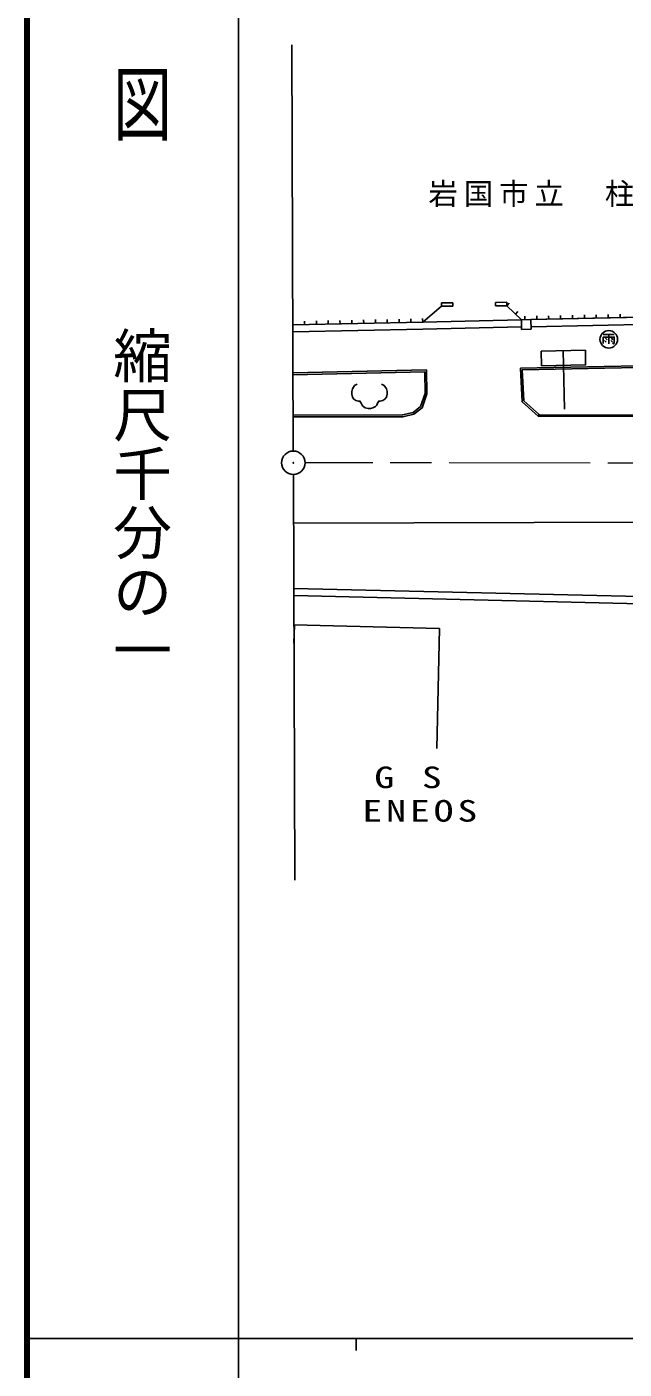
# Model space of a CAD drawing. Units: millimetres, scale not verified. Extents: x 40000 to 680000, y 20000 to 380000.
# Drawn here: x 40000 to 90793, y 202409 to 316437 of the extents above; entities that cross this region are included whole.
import ezdxf
from ezdxf.enums import TextEntityAlignment as Align

# ---------------------------------------------------------------- set-up
doc = ezdxf.new("R2010")
doc.units = ezdxf.units.MM
doc.header["$LTSCALE"] = 1000
doc.linetypes.add('CHAIN', pattern=[18.5, 12, -1.5, 3.5, -1.5])
for name, color, linetype, lineweight in [('M-BGD', 7, 'Continuous', 25), ('M-BMK', 2, 'CHAIN', 13), ('M-TTL', 2, 'Continuous', 140), ('M-TTL-BAND', 7, 'Continuous', 25)]:
    doc.layers.add(name, color=color, linetype=linetype, lineweight=lineweight)
doc.styles.add('@ＭＳ ゴシック', font='')
doc.styles.add('ＭＳ ゴシック', font='')
doc.styles.get('@ＭＳ ゴシック').set_extended_font_data('@MS Gothic')
doc.styles.get('ＭＳ ゴシック').set_extended_font_data('MS Gothic')

# ---------------------------------------------------------------- blocks, each defined once
blk = doc.blocks.new('BUHIN38')
at = {"color": 7, "linetype": 'Continuous', "lineweight": 25}
blk.add_line((0, 0), (-300, -2), dxfattribs=at)
blk = doc.blocks.new('BUHIN40')
at = {"color": 7, "linetype": 'Continuous', "lineweight": 25}
blk.add_line((0, 0), (-212, 212), dxfattribs=at)
blk = doc.blocks.new('BUHIN41')
at = {"color": 7, "linetype": 'Continuous', "lineweight": 25}
blk.add_line((0, 0), (-300, -2), dxfattribs=at)
blk = doc.blocks.new('BUHIN91')
at = {"color": 7, "linetype": 'Continuous', "lineweight": 25}
blk.add_lwpolyline([(-931, -1020), (-815, -1255), (-548, -1439), (-316, -1495), (-84, -1499), (157, -1450), (331, -1333), (454, -1162), (510, -923), (512, -811), (694, -716), (906, -599), (1089, -370), (1145, -138), (1149, 87), (1099, 275), (983, 509), (865, 624), (716, 686), (538, 787), (539, 907), (491, 1140), (373, 1314), (203, 1437), (-36, 1501), (-269, 1504), (-502, 1448), (-775, 1272), (-899, 1042)], dxfattribs=at)
blk = doc.blocks.new('BUHIN220')
at = {"color": 7, "linetype": 'Continuous', "lineweight": 25}
for radius in [995, 30]:
    blk.add_circle((0, 0), radius, dxfattribs=at)

msp = doc.modelspace()

# ---------------------------------------------------------------- linework, layer by layer
at = {"layer": 'M-BGD'}
for p, q in [((62657, 280405), (62531, 314905)), ((73663, 291351), (75274, 292697)), ((75274, 292997), (76232, 293000)), ((75274, 292997), (75274, 292697)), ((76233, 292700), (75274, 292697)), ((76233, 292700), (76232, 293000)), ((79859, 293031), (80814, 293038)), ((79859, 293031), (79861, 292731)), ((80816, 292738), (79861, 292731)), ((80814, 293038), (80816, 292738)), ((111277, 292172), (82860, 291565)), ((73663, 291351), (62618, 291117)), ((73663, 291351), (62618, 291117)), ((82050, 291540), (73663, 291351)), ((82063, 290940), (73676, 290751)), ((82860, 291565), (82050, 291540)), ((82050, 291540), (82075, 290739)), ((82354, 291550), (82344, 291849)), ((82885, 290765), (82860, 291565)), ((111259, 291572), (82873, 290966)), ((73676, 290751), (62620, 290517)), ((82075, 290739), (82885, 290765)), ((89014, 290307), (89948, 290307)), ((89127, 289797), (89262, 289655)), ((89198, 289977), (89333, 289835)), ((89483, 289516), (89483, 290307)), ((89656, 289797), (89787, 289659)), ((89708, 289977), (89828, 289839)), ((85617, 288933), (85710, 283946)), ((81968, 287450), (117069, 288150)), ((82110, 284582), (81968, 287450)), ((82126, 287303), (116918, 287997)), ((73985, 287290), (62633, 287039)), ((73837, 287136), (62633, 286889)), ((73837, 287136), (73859, 285286)), ((73985, 287290), (74010, 285262)), ((82257, 284653), (82126, 287303)), ((73859, 285286), (73486, 284174)), ((74010, 285262), (73614, 284083)), ((73486, 284174), (72843, 283676)), ((73614, 284083), (72909, 283538)), ((83491, 283362), (82110, 284582)), ((83590, 283474), (82257, 284653)), ((71982, 283469), (62646, 283447)), ((71982, 283319), (62646, 283297)), ((72843, 283676), (71948, 283465)), ((72909, 283538), (71982, 283319)), ((117038, 283500), (83491, 283462)), ((117038, 283400), (83491, 283362)), ((62790, 243960), (62664, 278405)), ((130125, 274428), (62679, 274288)), ((62700, 268722), (107407, 267680)), ((62702, 268121), (107393, 267080)), ((75095, 265336), (62711, 265625)), ((62753, 265624), (62717, 264081)), ((74857, 255134), (75095, 265336))]:
    msp.add_line(p, q, dxfattribs=at)
for points in [[(124837, 292095), (120625, 292071), (113273, 292006), (111277, 292172), (82860, 291565), (82050, 291540), (80816, 292738)], [(89014, 289527), (89014, 290079), (89952, 290079), (89952, 289565), (89933, 289535), (89896, 289516), (89809, 289569)]]:
    msp.add_lwpolyline(points, dxfattribs=at)
msp.add_lwpolyline([(83742, 288898), (87491, 288968), (87515, 287718), (83765, 287648)], close=True, dxfattribs=at)
msp.add_circle((89483, 289891), 746, dxfattribs=at)
at = {"layer": 'M-BMK'}
msp.add_line((161909, 279305), (63661, 279404), dxfattribs=at)
at = {"layer": 'M-TTL'}
msp.add_line((40000, 380000), (40000, 20000), dxfattribs=at)
at = {"layer": 'M-TTL-BAND'}
for p, q in [((58000, 370000), (58000, 20000)), ((40000, 205000), (579000, 205000)), ((68000, 205000), (68000, 204000))]:
    msp.add_line(p, q, dxfattribs=at)

# ---------------------------------------------------------------- block references
at = {"layer": 'M-BGD', "rotation": 270.90706}
for name, p in [('BUHIN40', (80816, 292738)), ('BUHIN40', (81542, 292033)), ('BUHIN38', (85388, 291619)), ('BUHIN38', (86400, 291641)), ('BUHIN38', (87412, 291663)), ('BUHIN38', (88423, 291684)), ('BUHIN38', (89435, 291706)), ('BUHIN38', (90446, 291727)), ('BUHIN41', (62618, 291117)), ('BUHIN41', (63622, 291138)), ('BUHIN41', (64626, 291159)), ('BUHIN41', (65630, 291180)), ('BUHIN41', (66634, 291202)), ('BUHIN41', (67638, 291223)), ('BUHIN41', (68642, 291244)), ('BUHIN41', (69647, 291265)), ('BUHIN41', (70651, 291287)), ('BUHIN41', (71655, 291308)), ('BUHIN41', (72659, 291329)), ('BUHIN41', (73663, 291351)), ('BUHIN38', (83365, 291576)), ('BUHIN38', (84377, 291598)), ('BUHIN91', (69131, 285167)), ('BUHIN220', (62661, 279405))]:
    msp.add_blockref(name, p, dxfattribs=at)

# ---------------------------------------------------------------- texts
at = {"layer": 'M-BGD', "char_height": 1833, "attachment_point": 7, "style": 'ＭＳ ゴシック'}
for s, insert in [('\\T1.2;岩国市立\u3000柱野小学校', (74152, 301135)), ('\\T1.2;\\W1.35;G\\~S', (69552, 251735)), ('\\T1.2;\\W1.35;ENEOS', (68536, 248890))]:
    msp.add_mtext(s, dxfattribs=dict(at, insert=insert))
at = {"layer": 'M-TTL-BAND', "style": '@ＭＳ ゴシック', "width": 1.4}
msp.add_text('平  面  図', height=3666, rotation=270, dxfattribs=at).set_placement((49777, 306475), align=Align.MIDDLE_RIGHT)
at = {"layer": 'M-TTL-BAND', "style": '@ＭＳ ゴシック'}
msp.add_text('縮尺千分の一', height=3666, rotation=270, dxfattribs=at).set_placement((49777, 261030), align=Align.MIDDLE_RIGHT)

doc.saveas('drawing.dxf')
